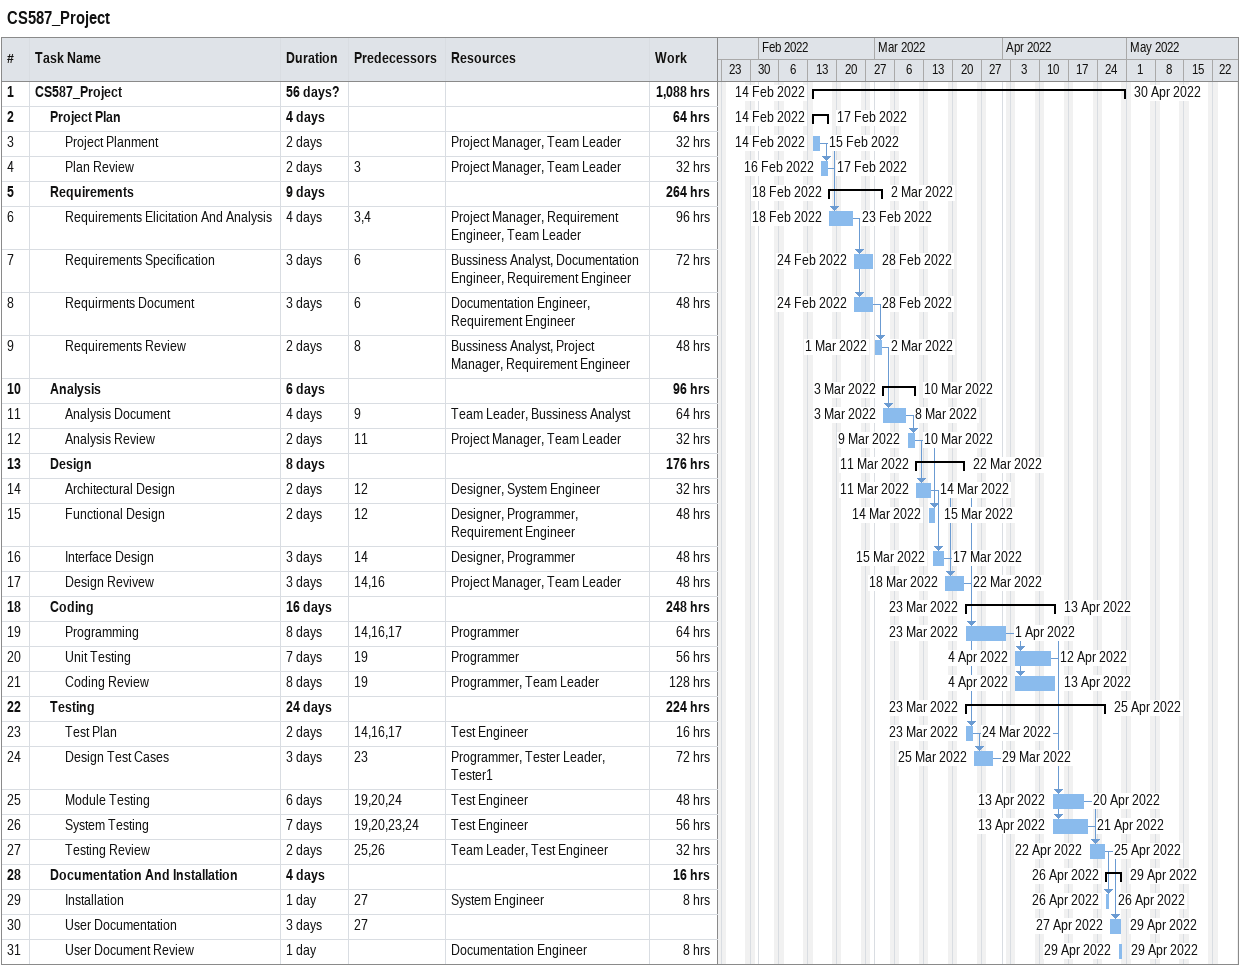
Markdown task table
CS587_Project

| ID | Level | Task | Duration | Start | Finish | Predecessors | Resources | Work (h) |
|---|---|---|---|---|---|---|---|---|
| 1 | 1 | **CS587_Project** | 56d? | 2022-02-14 | 2022-04-30 |  |  | 1088 |
| 2 | 2 | **Project Plan** | 4d | 2022-02-14 | 2022-02-17 |  |  | 64 |
| 3 | 3 | Project Planment | 2d | 2022-02-14 | 2022-02-15 |  | Project Manager, Team Leader | 32 |
| 4 | 3 | Plan Review | 2d | 2022-02-16 | 2022-02-17 | 3 | Project Manager, Team Leader | 32 |
| 5 | 2 | **Requirements** | 9d | 2022-02-18 | 2022-03-02 |  |  | 264 |
| 6 | 3 | Requirements Elicitation And Analysis | 4d | 2022-02-18 | 2022-02-23 | 3, 4 | Project Manager, Requirement Engineer, Team Leader | 96 |
| 7 | 3 | Requirements Specification | 3d | 2022-02-24 | 2022-02-28 | 6 | Bussiness Analyst, Documentation Engineer, Requirement Engineer | 72 |
| 8 | 3 | Requirments Document | 3d | 2022-02-24 | 2022-02-28 | 6 | Documentation Engineer, Requirement Engineer | 48 |
| 9 | 3 | Requirements Review | 2d | 2022-03-01 | 2022-03-02 | 8 | Bussiness Analyst, Project Manager, Requirement Engineer | 48 |
| 10 | 2 | **Analysis** | 6d | 2022-03-03 | 2022-03-10 |  |  | 96 |
| 11 | 3 | Analysis Document | 4d | 2022-03-03 | 2022-03-08 | 9 | Team Leader, Bussiness Analyst | 64 |
| 12 | 3 | Analysis Review | 2d | 2022-03-09 | 2022-03-10 | 11 | Project Manager, Team Leader | 32 |
| 13 | 2 | **Design** | 8d | 2022-03-11 | 2022-03-22 |  |  | 176 |
| 14 | 3 | Architectural Design | 2d | 2022-03-11 | 2022-03-14 | 12 | Designer, System Engineer | 32 |
| 15 | 3 | Functional Design | 2d | 2022-03-14 | 2022-03-15 | 12 | Designer, Programmer, Requirement Engineer | 48 |
| 16 | 3 | Interface Design | 3d | 2022-03-15 | 2022-03-17 | 14 | Designer, Programmer | 48 |
| 17 | 3 | Design Revivew | 3d | 2022-03-18 | 2022-03-22 | 14, 16 | Project Manager, Team Leader | 48 |
| 18 | 2 | **Coding** | 16d | 2022-03-23 | 2022-04-13 |  |  | 248 |
| 19 | 3 | Programming | 8d | 2022-03-23 | 2022-04-01 | 14, 16, 17 | Programmer | 64 |
| 20 | 3 | Unit Testing | 7d | 2022-04-04 | 2022-04-12 | 19 | Programmer | 56 |
| 21 | 3 | Coding Review | 8d | 2022-04-04 | 2022-04-13 | 19 | Programmer, Team Leader | 128 |
| 22 | 2 | **Testing** | 24d | 2022-03-23 | 2022-04-25 |  |  | 224 |
| 23 | 3 | Test Plan | 2d | 2022-03-23 | 2022-03-24 | 14, 16, 17 | Test Engineer | 16 |
| 24 | 3 | Design Test Cases | 3d | 2022-03-25 | 2022-03-29 | 23 | Programmer, Tester Leader, Tester1 | 72 |
| 25 | 3 | Module Testing | 6d | 2022-04-13 | 2022-04-20 | 19, 20, 24 | Test Engineer | 48 |
| 26 | 3 | System Testing | 7d | 2022-04-13 | 2022-04-21 | 19, 20, 23, 24 | Test Engineer | 56 |
| 27 | 3 | Testing Review | 2d | 2022-04-22 | 2022-04-25 | 25, 26 | Team Leader, Test Engineer | 32 |
| 28 | 2 | **Documentation And Installation** | 4d | 2022-04-26 | 2022-04-29 |  |  | 16 |
| 29 | 3 | Installation | 1d | 2022-04-26 | 2022-04-26 | 27 | System Engineer | 8 |
| 30 | 3 | User Documentation | 3d | 2022-04-27 | 2022-04-29 | 27 |  |  |
| 31 | 3 | User Document Review | 1d | 2022-04-29 | 2022-04-29 |  | Documentation Engineer | 8 |
